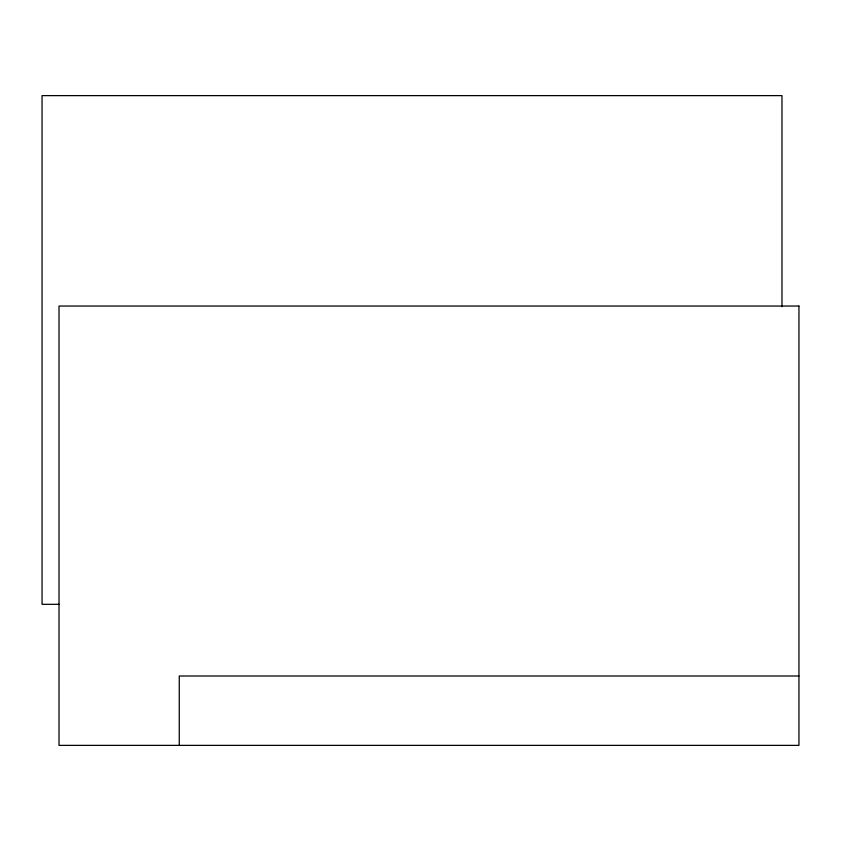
<?xml version="1.0" encoding="UTF-8"?>
<svg xmlns="http://www.w3.org/2000/svg" width="841" height="841" viewBox="0 0 841 841"><rect width="100%" height="100%" fill="white"/><g stroke="black" fill="none" stroke-linecap="round" stroke-linejoin="round"><path stroke-width="1.26" d="M59.101 604.322L42.05 604.322L42.05 95.622L781.983 95.622L781.983 306.702M798.95 676.006L179.259 676.006L179.259 745.378M798.95 306.04L59.017 306.04L59.017 745.378L798.95 745.378L798.95 306.04"/></g></svg>
